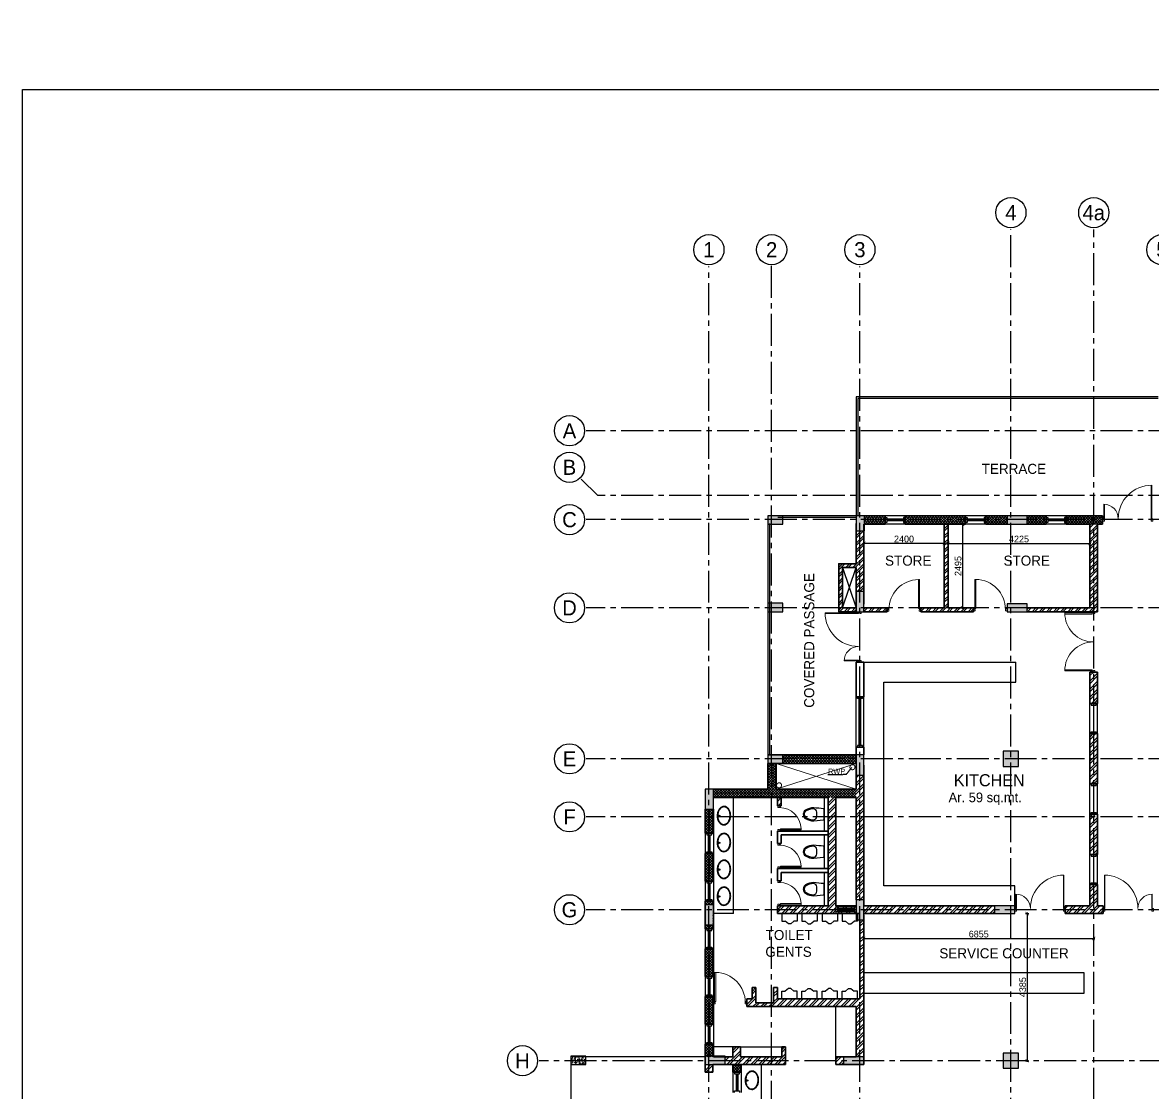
# Model space of a CAD drawing. Header units: millimetres. Extents: x -276609 to 1081398, y -453808 to 472098.
# Drawn here: x 306511 to 340181, y 85408 to 117301 of the extents above; entities that cross this region are included whole.
import ezdxf
from ezdxf.enums import TextEntityAlignment as Align

# ---------------------------------------------------------------- set-up
doc = ezdxf.new("R2010")
doc.units = ezdxf.units.MM
doc.header["$MEASUREMENT"] = 0
for name, pattern in [('ACAD_ISO10W100', [18, 12, -3, 0, -3]), ('CENTER2', [28.575, 19.05, -3.175, 3.175, -3.175]), ('HIDDEN', [0.375, 0.25, -0.125])]:
    doc.linetypes.add(name, pattern=pattern)
for name, color, linetype in [('A-Anno Tags', 6, 'Continuous'), ('A-Elevation', 4, 'Continuous'), ('A-Railing', 4, 'Continuous'), ('A-Sanitory', 181, 'Continuous'), ('A-Wall Patt', 8, 'Continuous'), ('A-Window', 4, 'Continuous'), ('Anno_Frames', 7, 'Continuous'), ('Anno_Labels', 7, 'Continuous'), ('AREA', 7, 'Continuous'), ('Dimension', 7, 'Continuous'), ('S-Conc Patt', 9, 'Continuous'), ('text', 252, 'Continuous')]:
    doc.layers.add(name, color=color, linetype=linetype)
doc.layers.add('A-Anno-Grid Lines', color=7, linetype='Continuous', true_color=0xbbc3bd)
for name, color, linetype, lineweight in [('A-BEAM-1-8', 8, 'HIDDEN', 9), ('A-Detail Lines', 241, 'Continuous', 25), ('A-Door', 4, 'Continuous', 9), ('A-Wall Sec', 1, 'Continuous', 20), ('PLUMBING', 3, 'ACAD_ISO10W100', 18), ('S-Concrete', 40, 'Continuous', 25)]:
    doc.layers.add(name, color=color, linetype=linetype, lineweight=lineweight)
doc.styles.get("Standard").update_dxf_attribs({"font": ''})
doc.styles.get('Standard').set_extended_font_data('Gill Sans MT')
doc.dimstyles.new('IIITD_WD_M @ 100', dxfattribs={"dimscale": 100, "dimtxt": 1, "dimasz": 1, "dimexe": 0.5, "dimexo": 0.25, "dimgap": 0.3, "dimtad": 1, "dimdec": 0, "dimrnd": 1, "dimzin": 0, "dimdsep": 46, "dimtxsty": 'Standard', "dimblk": 'ARCHTICK', "dimcen": 0.2, "dimdle": 0.3, "dimclrd": 256, "dimclre": 256, "dimclrt": 256, "dimadec": 0, "dimazin": 0, "dimtfac": 1, "dimtdec": 0, "dimtofl": 0, "dimtmove": 0, "dimatfit": 0, "dimfxl": 0.5, "dimfxlon": 1, "dimtolj": 1, "dimtzin": 0, "dimlwd": -1, "dimlwe": -1, "dimarcsym": 0})
doc.dimstyles.new('ISO-25', dxfattribs={"dimtxt": 2.5, "dimasz": 200, "dimexe": 1.25, "dimexo": 0.625, "dimtad": 1, "dimdec": 0, "dimtxsty": 'Standard', "dimcen": 2.5, "dimadec": 0, "dimazin": 0, "dimtfac": 1, "dimtdec": 0, "dimtmove": 0, "dimatfit": 3, "dimfxl": 1, "dimarcsym": 0})
pattern_1 = [(45, (-144842.34, 985.06), (-119.32427, 119.32427), []), (45, (-144762.8, 985.06), (-119.32427, 119.32427), [])]
pattern_2 = [(45, (-144842.34, 985.06), (-106.066017, 106.066017), []), (45, (-144771.63, 985.06), (-106.066017, 106.066017), [])]
pattern_3 = [(45, (-144842.344, 985.06), (-39.7747564, 39.7747564), []), (135, (-144842.344, 985.06), (-39.7747564, -39.7747564), [])]

# ---------------------------------------------------------------- blocks, each defined once
blk = doc.blocks.new('basin2')
for points in [[(278, -206, 0.12976), (261, -133, 0.106426), (201, -63, 0.084431), (116, -18, 0.073534), (7, 0, 0.073534), (-102, -14, 0.084431), (-188, -55, 0.106426), (-251, -122, 0.12976), (-272, -195, 0.12976), (-254, -269, 0.106426), (-194, -339, 0.084431), (-109, -383, 0.073534), (-1, -402, 0.073534), (108, -388, 0.084431), (195, -347, 0.106426), (258, -279, 0.12976)], [(263, -201, 0.119977), (247, -140, 0.106426), (192, -75, 0.084431), (111, -33, 0.073534), (7, -15, 0.073534), (-97, -28, 0.084431), (-180, -67, 0.106426), (-238, -130, 0.12976), (-257, -196, 0.009633), (-257, -201, 0.119977), (-240, -262, 0.106426), (-185, -327, 0.084431), (-104, -369, 0.073534), (0, -387, 0.073534), (104, -373, 0.084431), (187, -334, 0.106426), (245, -272, 0.12976), (263, -206, 0.009633)]]:
    blk.add_lwpolyline(points, format="xyb", close=True)
for radius in [17.8, 12.2]:
    blk.add_circle((-4, -64), radius)
blk = doc.blocks.new('wc-wh')
at = {"color": 0, "linetype": 'ByBlock'}
for points in [[(315, 195), (22, 165, 0.384412), (0, 140), (0, -140, 0.383904), (22, -165, 0.001434), (314, -195, 0.140641), (560, -125, 0.259738), (630, 0, 0.259738), (560, 125, 0.139471)], [(225, 65), (225, -65, 0.422961), (328, -165, 0.13189), (544, -100, 0.259738), (600, 0, 0.259738), (544, 100, 0.13189), (328, 165, 0.422961)]]:
    blk.add_lwpolyline(points, format="xyb", close=True, dxfattribs=at)
blk.add_arc((316, -170), 25, 264.2811, 270.16, dxfattribs=at)
blk = doc.blocks.new('urinal1')
for p, q in [((0, 228.6), (228.6, 228.6)), ((0, 228.6), (0, -228.6)), ((228.6, 228.6), (228.6, 127)), ((304.8, 25.4), (228.6, 127)), ((304.8, -38.1), (304.8, 25.4)), ((0, -228.6), (228.6, -228.6)), ((228.6, -127), (304.8, -38.1)), ((228.6, -228.6), (228.6, -127))]:
    blk.add_line(p, q)
blk = doc.blocks.new('Grid Head')
blk.add_circle((0, 0), 3)
at = {"layer": 'Anno_Labels'}
blk.add_attdef('GRID_NAME', text='', height=3, dxfattribs=at).set_placement((0, 0), align=Align.MIDDLE_CENTER)
blk = doc.blocks.new('grd din')
at = {"layer": 'A-Anno-Grid Lines', "linetype": 'CENTER2', "ltscale": 50}
for p, q in [((484314, 133526), (484314, 180371)), ((486784, 152996), (486784, 180371)), ((475314, 133526), (475314, 179267)), ((477184, 132609), (477184, 179317)), ((479814, 133526), (479814, 179267)), ((516514, 174369), (471659, 174369)), ((471512, 172927), (472000, 172439)), ((516514, 172439), (472000, 172439)), ((516514, 171719), (471659, 171719)), ((516514, 169089), (471659, 169089)), ((516514, 164589), (471659, 164589)), ((516514, 162859), (471659, 162859)), ((516514, 160089), (471659, 160089)), ((520545, 155589), (470258, 155589))]:
    blk.add_line(p, q, dxfattribs=at)
at = {"layer": 'Anno_Frames'}
ref = blk.add_blockref('Grid Head', (484314, 180871), dxfattribs=dict(at, xscale=150, yscale=150, zscale=150))
ref.add_attrib('GRID_NAME', '4', dxfattribs={"layer": '0', "height": 450}).set_placement((484314, 180871), align=Align.MIDDLE_CENTER)
ref = blk.add_blockref('Grid Head', (486784, 180871), dxfattribs=dict(at, xscale=150, yscale=150, zscale=150))
ref.add_attrib('GRID_NAME', '4a', dxfattribs={"layer": '0', "height": 450}).set_placement((486784, 180871), align=Align.MIDDLE_CENTER)
ref = blk.add_blockref('Grid Head', (475314, 179767), dxfattribs=dict(at, xscale=150, yscale=150, zscale=150))
ref.add_attrib('GRID_NAME', '1', dxfattribs={"layer": '0', "height": 450}).set_placement((475314, 179767), align=Align.MIDDLE_CENTER)
ref = blk.add_blockref('Grid Head', (477184, 179767), dxfattribs=dict(at, xscale=150, yscale=150, zscale=150))
ref.add_attrib('GRID_NAME', '2', dxfattribs={"layer": '0', "height": 450}).set_placement((477184, 179767), align=Align.MIDDLE_CENTER)
ref = blk.add_blockref('Grid Head', (479814, 179767), dxfattribs=dict(at, xscale=150, yscale=150, zscale=150))
ref.add_attrib('GRID_NAME', '3', dxfattribs={"layer": '0', "height": 450}).set_placement((479814, 179767), align=Align.MIDDLE_CENTER)
ref = blk.add_blockref('Grid Head', (488814, 179767), dxfattribs=dict(at, xscale=150, yscale=150, zscale=150))
ref.add_attrib('GRID_NAME', '5', dxfattribs={"layer": '0', "height": 450}).set_placement((488814, 179767), align=Align.MIDDLE_CENTER)
ref = blk.add_blockref('Grid Head', (471159, 174369), dxfattribs=dict(at, xscale=150, yscale=150, zscale=150))
ref.add_attrib('GRID_NAME', 'A', dxfattribs={"layer": '0', "height": 450}).set_placement((471159, 174369), align=Align.MIDDLE_CENTER)
ref = blk.add_blockref('Grid Head', (471159, 173280), dxfattribs=dict(at, xscale=150, yscale=150, zscale=150))
ref.add_attrib('GRID_NAME', 'B', dxfattribs={"layer": '0', "height": 450}).set_placement((471159, 173280), align=Align.MIDDLE_CENTER)
ref = blk.add_blockref('Grid Head', (471159, 171719), dxfattribs=dict(at, xscale=150, yscale=150, zscale=150))
ref.add_attrib('GRID_NAME', 'C', dxfattribs={"layer": '0', "height": 450}).set_placement((471159, 171719), align=Align.MIDDLE_CENTER)
ref = blk.add_blockref('Grid Head', (471159, 169089), dxfattribs=dict(at, xscale=150, yscale=150, zscale=150))
ref.add_attrib('GRID_NAME', 'D', dxfattribs={"layer": '0', "height": 450}).set_placement((471159, 169089), align=Align.MIDDLE_CENTER)
ref = blk.add_blockref('Grid Head', (471159, 164589), dxfattribs=dict(at, xscale=150, yscale=150, zscale=150))
ref.add_attrib('GRID_NAME', 'E', dxfattribs={"layer": '0', "height": 450}).set_placement((471159, 164589), align=Align.MIDDLE_CENTER)
ref = blk.add_blockref('Grid Head', (471159, 162859), dxfattribs=dict(at, xscale=150, yscale=150, zscale=150))
ref.add_attrib('GRID_NAME', 'F', dxfattribs={"layer": '0', "height": 450}).set_placement((471159, 162859), align=Align.MIDDLE_CENTER)
ref = blk.add_blockref('Grid Head', (471159, 160089), dxfattribs=dict(at, xscale=150, yscale=150, zscale=150))
ref.add_attrib('GRID_NAME', 'G', dxfattribs={"layer": '0', "height": 450}).set_placement((471159, 160089), align=Align.MIDDLE_CENTER)
ref = blk.add_blockref('Grid Head', (469758, 155589), dxfattribs=dict(at, xscale=150, yscale=150, zscale=150))
ref.add_attrib('GRID_NAME', 'H', dxfattribs={"layer": '0', "height": 450}).set_placement((469758, 155589), align=Align.MIDDLE_CENTER)
blk = doc.blocks.new('din w1')
at = {"layer": 'A-Window', "color": 2, "lineweight": 60}
blk.add_line((476279, 163779), (476779, 163779), dxfattribs=at)
at = {"layer": 'A-Window'}
for points in [[(476229, 163904), (476829, 163904)], [(476229, 163704), (476279, 163704), (476279, 163854), (476229, 163854)], [(476229, 163654), (476829, 163654)], [(476829, 163704), (476779, 163704), (476779, 163854), (476829, 163854)]]:
    blk.add_lwpolyline(points, dxfattribs=at)
blk = doc.blocks.new('din v1')
at = {"layer": 'A-Window', "color": 2, "lineweight": 60}
blk.add_line((474051, 158052), (474051, 157552), dxfattribs=at)
at = {"layer": 'A-Window'}
for points in [[(473926, 158102), (473926, 157502)], [(473976, 158102), (473976, 158052), (474126, 158052), (474126, 158102)], [(474176, 158102), (474176, 157502)], [(473976, 157502), (473976, 157552), (474126, 157552), (474126, 157502)]]:
    blk.add_lwpolyline(points, dxfattribs=at)
blk = doc.blocks.new('Big Door Garbage')
at = {"layer": 'A-Door', "color": 5, "lineweight": 18}
for p, q in [((-12550, 128778), (-12500, 128778)), ((-12550, 128703), (-12550, 128778)), ((-12550, 128703), (-12515, 128703)), ((-12515, 128738), (-12500, 128738)), ((-12515, 128703), (-12515, 128738)), ((-12515, 128703), (-12515, 128273)), ((-12499, 128703), (-12515, 128703)), ((-12500, 128778), (-12500, 128738)), ((-12499, 128703), (-12499, 128273)), ((-11101, 128703), (-11101, 127703)), ((-11101, 128703), (-11085, 128703)), ((-11100, 128778), (-11100, 128738)), ((-11050, 128778), (-11100, 128778)), ((-11085, 128738), (-11100, 128738)), ((-11085, 128703), (-11085, 128738)), ((-11050, 128703), (-11085, 128703)), ((-11085, 128703), (-11085, 127703)), ((-11050, 128703), (-11050, 128778))]:
    blk.add_line(p, q, dxfattribs=at)
at = {"layer": 'A-Door', "lineweight": 18}
for centre, radius, start, end in [((-12515, 128703), 430, 270, 0), ((-11085, 128703), 1000, 180, 270)]:
    blk.add_arc(centre, radius, start, end, dxfattribs=at)
blk = doc.blocks.new('ABL_Door_S - 1000 x 2100-11-3 Second Floor Lvl')
at = {"layer": 'A-Door', "color": 5}
for p, q in [((-500, 38), (-450, 38)), ((-500, -38), (-500, 38)), ((-450, 38), (-450, -3)), ((450, 38), (450, -3)), ((500, 38), (450, 38)), ((500, -38), (500, 38)), ((-500, -38), (-465, -38)), ((-465, -3), (-450, -3)), ((-465, -38), (-465, -3)), ((-430, -38), (-465, -38)), ((465, -3), (450, -3)), ((465, -38), (465, -3)), ((500, -38), (465, -38))]:
    blk.add_line(p, q, dxfattribs=at)
at = {"layer": 'A-Door', "color": 5, "lineweight": 18}
for p, q in [((-465, -38), (-465, -902)), ((-430, -38), (-430, -902)), ((-430, -902), (-465, -902))]:
    blk.add_line(p, q, dxfattribs=at)
at = {"layer": 'A-Door'}
blk.add_arc((-450, -3), 900, 271.2733, 0, dxfattribs=at)
blk = doc.blocks.new('ABL_Door_S - 750 x 2100-5-3 Second Floor Lvl')
at = {"layer": 'A-Door', "color": 5, "lineweight": 18}
for p, q in [((-375, 38), (-325, 38)), ((-375, -38), (-375, 38)), ((-325, 38), (-325, -3)), ((325, 38), (325, -3)), ((375, 38), (325, 38)), ((375, -38), (375, 38)), ((-375, -38), (-340, -38)), ((-340, -3), (-325, -3)), ((-340, -38), (-340, -3)), ((-340, -38), (-340, -652)), ((-305, -38), (-340, -38)), ((-305, -38), (-305, -652)), ((340, -3), (325, -3)), ((340, -38), (340, -3)), ((375, -38), (340, -38))]:
    blk.add_line(p, q, dxfattribs=at)
blk.add_lwpolyline([(-340, -652), (-305, -652)], dxfattribs=at)
at = {"layer": 'A-Door', "lineweight": 18}
blk.add_arc((-325, -3), 650, 271.7632, 0, dxfattribs=at)
blk = doc.blocks.new('din d7')
at = {"layer": 'A-Door', "color": 5, "lineweight": 18}
for p, q in [((486934, 174520), (486934, 175332)), ((486969, 174518), (486969, 175332)), ((488629, 174518), (488629, 175332)), ((488664, 174518), (488664, 175332)), ((486899, 174518), (486934, 174518)), ((486899, 174518), (486899, 174443)), ((486899, 174443), (486949, 174443)), ((486934, 174518), (486934, 174483)), ((486969, 174518), (486934, 174518)), ((486934, 174483), (486949, 174483)), ((486949, 174443), (486949, 174483)), ((488629, 174518), (488664, 174518)), ((488664, 174483), (488649, 174483)), ((488649, 174443), (488649, 174483)), ((488699, 174443), (488649, 174443)), ((488664, 174518), (488664, 174483)), ((488699, 174518), (488664, 174518)), ((488699, 174518), (488699, 174443))]:
    blk.add_line(p, q, dxfattribs=at)
at = {"layer": 'A-Door', "lineweight": 18}
for centre, start, end in [((486950, 174483), 359.9841, 91.0727), ((488648, 174483), 88.9273, 180.0159)]:
    blk.add_arc(centre, 849, start, end, dxfattribs=at)
blk = doc.blocks.new('din w6')
at = {"layer": 'A-Window', "color": 2, "lineweight": 30}
blk.add_line((50, 125), (850, 125), dxfattribs=at)
at = {"layer": 'A-Window'}
for points in [[(0, 240), (900, 240)], [(0, 200), (50, 200), (50, 50), (0, 50)], [(0, 10), (900, 10)], [(900, 200), (850, 200), (850, 50), (900, 50)]]:
    blk.add_lwpolyline(points, dxfattribs=at)
blk = doc.blocks.new('ergrthyjty')
at = {"layer": 'S-Conc Patt'}
for points in [[(473561, 101613), (473561, 101363), (474011, 101363), (474011, 101613)], [(476441, 101613), (476191, 101613), (476191, 101163), (476441, 101163)], [(480691, 101613), (480691, 101363), (481291, 101363), (481291, 101613)], [(476421, 99353), (476191, 99353), (476191, 98753), (476421, 98753)], [(473561, 99003), (473561, 98753), (474011, 98753), (474011, 99003)], [(480691, 98983), (480691, 98753), (481291, 98753), (481291, 98983)], [(474011, 94233), (474011, 94483), (473561, 94483), (473561, 94233)], [(476421, 94483), (476191, 94483), (476191, 93883), (476421, 93883)], [(480581, 94593), (480581, 94143), (481031, 94143), (481031, 94593)], [(471941, 93463), (471691, 93463), (471691, 92863), (471941, 92863)], [(471941, 90018), (471691, 90018), (471691, 89418), (471941, 89418)], [(476421, 90168), (476191, 90168), (476191, 89568), (476421, 89568)], [(480321, 89983), (480321, 89753), (480921, 89753), (480921, 89983)], [(480581, 85593), (480581, 85143), (481031, 85143), (481031, 85593)], [(471691, 85503), (471691, 85253), (472291, 85253), (472291, 85503)], [(475821, 85483), (475821, 85253), (476421, 85253), (476421, 85483)]]:
    blk.add_hatch(color=8, dxfattribs=at).paths.add_polyline_path(points)
h = blk.add_hatch(dxfattribs=at)
h.set_pattern_fill('AR-CONC', color=8, scale=20, style=0)
h.set_pattern_definition([(50, (-806698.31, 1146868.39), (143.4520365, -12.550427), [15, -165]), (355, (-806698.31, 1146868.39), (-27.750267, 150.438427), [12, -132]), (100.4514, (-806686.35, 1146867.34), (115.701876, 137.887908), [12.748038, -140.228422]), (46.1842, (-806698.3, 1146908.39), (213.44821, -33.103803), [22.5, -247.5]), (96.6356, (-806680.52, 1146905.63), (186.93254, 194.823574), [19.122058, -210.3426]), (351.1842, (-806698.3, 1146908.4), (186.93239, 194.82372), [18, -198]), (21, (-806678.31, 1146898.39), (119.3814104, -80.523778), [15, -165]), (326, (-806678.31, 1146898.39), (48.663066, 145.030009), [12, -132]), (71.4514, (-806668.36, 1146891.68), (168.044526, 64.506099), [12.748038, -140.228422]), (37.5, (-806698.31, 1146868.39), (2.431971, 66.5787708), [0, -130.4, 0, -134, 0, -132.5]), (7.5, (-806698.31, 1146868.39), (52.6139075, 78.8823424), [0, -76.4, 0, -127.4, 0, -50.5]), (327.5, (-806742.91, 1146868.39), (106.7644872, -4.5109743), [0, -50, 0, -156, 0, -207]), (317.5, (-806762.91, 1146868.39), (116.637234, 20.0209965), [0, -65, 0, -103.6, 0, -147])])
h.paths.add_polyline_path([(467691, 85503), (467691, 85253), (468141, 85253), (468141, 85503)])
at = {"layer": 'S-Concrete'}
for points in [[(473561, 101613), (473561, 101363), (474011, 101363), (474011, 101613)], [(476441, 101613), (476191, 101613), (476191, 101163), (476441, 101163)], [(480691, 101613), (480691, 101363), (481291, 101363), (481291, 101613)], [(476421, 99353), (476191, 99353), (476191, 98753), (476421, 98753)], [(473561, 99003), (473561, 98753), (474011, 98753), (474011, 99003)], [(480691, 98983), (480691, 98753), (481291, 98753), (481291, 98983)], [(474011, 94233), (474011, 94483), (473561, 94483), (473561, 94233)], [(476421, 94483), (476191, 94483), (476191, 93883), (476421, 93883)], [(480581, 94593), (480581, 94143), (481031, 94143), (481031, 94593)], [(471941, 93463), (471691, 93463), (471691, 92863), (471941, 92863)], [(471941, 90018), (471691, 90018), (471691, 89418), (471941, 89418)], [(476421, 90168), (476191, 90168), (476191, 89568), (476421, 89568)], [(480321, 89983), (480321, 89753), (480921, 89753), (480921, 89983)], [(480581, 85593), (480581, 85143), (481031, 85143), (481031, 85593)], [(467691, 85503), (467691, 85253), (468141, 85253), (468141, 85503)], [(471691, 85503), (471691, 85253), (472291, 85253), (472291, 85503)], [(475821, 85483), (475821, 85253), (476421, 85253), (476421, 85483)]]:
    blk.add_lwpolyline(points, close=True, dxfattribs=at)
blk = doc.blocks.new('_ArchTick')
at = {"color": 0, "linetype": 'ByBlock', "const_width": 0.15}
blk.add_lwpolyline([(-0.5, -0.5), (0.5, 0.5)], dxfattribs=at)
blk = doc.blocks.new('*D563')
at = {"layer": 'A-Detail Lines', "transparency": 16777216}
for p, q in [((331549, 89996), (338464, 89996)), ((331579, 90046), (331579, 89946)), ((338434, 90046), (338434, 89946))]:
    blk.add_line(p, q, dxfattribs=at)
at = {"layer": 'A-Detail Lines', "transparency": 16777216, "xscale": 100, "yscale": 100, "zscale": 100, "rotation": 180}
blk.add_blockref('_ArchTick', (331579, 89996), dxfattribs=at)
at = {"layer": 'A-Detail Lines', "transparency": 16777216, "xscale": 100, "yscale": 100, "zscale": 100}
blk.add_blockref('_ArchTick', (338434, 89996), dxfattribs=at)
at = {"layer": 'A-Detail Lines', "transparency": 16777216, "insert": (335006, 90126), "char_height": 200, "attachment_point": 5}
blk.add_mtext('\\A1;6855', dxfattribs=at)
blk = doc.blocks.new('*D564')
at = {"layer": 'A-Detail Lines', "transparency": 16777216}
for p, q in [((336396, 90738), (336496, 90738)), ((336446, 90768), (336446, 86323)), ((336396, 86353), (336496, 86353))]:
    blk.add_line(p, q, dxfattribs=at)
at = {"layer": 'A-Detail Lines', "transparency": 16777216, "xscale": 100, "yscale": 100, "zscale": 100}
for p, rotation in [((336446, 90738), 90), ((336446, 86353), 270)]:
    blk.add_blockref('_ArchTick', p, dxfattribs=dict(at, rotation=rotation))
at = {"layer": 'A-Detail Lines', "transparency": 16777216, "insert": (336316, 88545), "char_height": 200, "attachment_point": 5, "rotation": 90}
blk.add_mtext('\\A1;4385', dxfattribs=at)
blk = doc.blocks.new('*D567')
at = {"layer": 'A-Detail Lines', "transparency": 16777216}
for p, q in [((334064, 101773), (338349, 101773)), ((334094, 101823), (334094, 101723)), ((338319, 101823), (338319, 101723))]:
    blk.add_line(p, q, dxfattribs=at)
at = {"layer": 'A-Detail Lines', "transparency": 16777216, "xscale": 100, "yscale": 100, "zscale": 100, "rotation": 180}
blk.add_blockref('_ArchTick', (334094, 101773), dxfattribs=at)
at = {"layer": 'A-Detail Lines', "transparency": 16777216, "xscale": 100, "yscale": 100, "zscale": 100}
blk.add_blockref('_ArchTick', (338319, 101773), dxfattribs=at)
at = {"layer": 'A-Detail Lines', "transparency": 16777216, "insert": (336206, 101903), "char_height": 200, "attachment_point": 5}
blk.add_mtext('\\A1;4225', dxfattribs=at)
blk = doc.blocks.new('*D568')
at = {"layer": 'A-Detail Lines', "transparency": 16777216}
for p, q in [((334522, 102378), (334522, 99823)), ((334472, 102348), (334572, 102348)), ((334472, 99853), (334572, 99853))]:
    blk.add_line(p, q, dxfattribs=at)
at = {"layer": 'A-Detail Lines', "transparency": 16777216, "xscale": 100, "yscale": 100, "zscale": 100}
for p, rotation in [((334522, 102348), 90), ((334522, 99853), 270)]:
    blk.add_blockref('_ArchTick', p, dxfattribs=dict(at, rotation=rotation))
at = {"layer": 'A-Detail Lines', "transparency": 16777216, "insert": (334392, 101100), "char_height": 200, "attachment_point": 5, "rotation": 90}
blk.add_mtext('\\A1;2495', dxfattribs=at)
blk = doc.blocks.new('*D575')
at = {"layer": 'A-Detail Lines', "transparency": 16777216}
for p, q in [((334009, 101774), (331549, 101774)), ((331579, 101824), (331579, 101724)), ((333979, 101824), (333979, 101724))]:
    blk.add_line(p, q, dxfattribs=at)
at = {"layer": 'A-Detail Lines', "transparency": 16777216, "xscale": 100, "yscale": 100, "zscale": 100, "rotation": 180}
blk.add_blockref('_ArchTick', (331579, 101774), dxfattribs=at)
at = {"layer": 'A-Detail Lines', "transparency": 16777216, "xscale": 100, "yscale": 100, "zscale": 100}
blk.add_blockref('_ArchTick', (333979, 101774), dxfattribs=at)
at = {"layer": 'A-Detail Lines', "transparency": 16777216, "insert": (332779, 101904), "char_height": 200, "attachment_point": 5}
blk.add_mtext('\\A1;2400', dxfattribs=at)
blk = doc.blocks.new('*D675')
at = {"layer": 'A-Detail Lines'}
for p, q in [((337954, 412813), (337954, 411253)), ((338004, 412783), (337904, 412783)), ((338004, 411283), (337904, 411283)), ((490332, 36500), (499162, 36500)), ((490362, 36550), (490362, 36450)), ((499132, 36550), (499132, 36450))]:
    blk.add_line(p, q, dxfattribs=at)
at = {"layer": 'A-Detail Lines', "xscale": 100, "yscale": 100, "zscale": 100}
for p, rotation in [((337954, 412783), 90), ((337954, 411283), 270), ((490362, 36500), 180)]:
    blk.add_blockref('_ArchTick', p, dxfattribs=dict(at, rotation=rotation))
blk.add_blockref('_ArchTick', (499132, 36500), dxfattribs=at)
at = {"layer": 'A-Detail Lines', "insert": (337873, 412033), "char_height": 100, "attachment_point": 5, "rotation": 90}
blk.add_mtext('\\A1;1500', dxfattribs=at)
at = {"layer": 'A-Detail Lines', "insert": (494747, 36632), "char_height": 200, "attachment_point": 5}
blk.add_mtext('\\A1;8770', dxfattribs=at)

msp = doc.modelspace()

# ---------------------------------------------------------------- hatches: boundary and pattern name
at = {"layer": 'A-Wall Patt'}
h = msp.add_hatch(dxfattribs=at)
h.set_pattern_fill('ANSI37', color=256, scale=450, style=0)
h.set_pattern_definition(pattern_3)
h.paths.add_polyline_path([(335213.9, 102347.7), (335848.9, 102347.7), (335848.9, 102597.7), (335213.9, 102597.7)])
h.paths.add_polyline_path([(332814, 102347.7), (334613.9, 102347.7), (334613.9, 102597.7), (332814, 102597.7)])
h.paths.add_polyline_path([(331598.9, 102347.7), (332214, 102347.7), (332214, 102597.7), (331598.9, 102597.7)])
h.paths.add_polyline_path([(336448.9, 102597.7), (336448.9, 102347.7), (337013.7, 102347.7), (337013.7, 102597.7)])
h.paths.add_polyline_path([(338698.9, 102347.7), (338698.9, 102597.7), (337613.7, 102597.7), (337613.7, 102347.7)])
h = msp.add_hatch(dxfattribs=at)
h.set_pattern_fill('ANSI32', color=256, scale=400, style=0)
h.set_pattern_definition([(45, (331477.21, 101276.25), (-106.066, 106.066), []), (45, (331547.92, 101276.25), (-106.066, 106.066), [])])
h.paths.add_polyline_path([(331578.9, 102147.7), (331348.9, 102147.7), (331348.9, 100337.7), (331578.9, 100337.7)])
h.paths.add_polyline_path([(331348.9, 101167.7), (330833.9, 101167.7), (330833.9, 99852.7), (330948.9, 99852.7), (330948.9, 101052.7), (331348.9, 101052.7)])
h.paths.add_polyline_path([(331348.9, 99852.7), (330948.9, 99852.7), (330833.9, 99852.7), (330833.9, 99737.7), (331348.9, 99737.7)])
h = msp.add_hatch(dxfattribs=at)
h.set_pattern_fill('ANSI32', color=256, scale=400, style=0)
h.set_pattern_definition(pattern_2)
h.paths.add_polyline_path([(334093.9, 102347.7), (333978.9, 102347.7), (333978.9, 99852.7), (333278.9, 99852.7), (333278.9, 99737.7), (334848.9, 99737.7), (334848.9, 99852.7), (334093.9, 99852.7)])
h = msp.add_hatch(dxfattribs=at)
h.set_pattern_fill('ANSI32', color=256, scale=400, style=0)
h.set_pattern_definition(pattern_2)
h.paths.add_polyline_path([(338548.9, 102347.7), (338318.9, 102347.7), (338318.9, 99852.7), (336448.9, 99852.7), (336448.9, 99737.7), (338548.9, 99737.7)])
h = msp.add_hatch(dxfattribs=at)
h.set_pattern_fill('ANSI32', color=256, scale=400, style=0)
h.set_pattern_definition(pattern_2)
h.paths.add_polyline_path([(332278.9, 99852.7), (331578.9, 99852.7), (331578.9, 99737.7), (332278.9, 99737.7)])
h = msp.add_hatch(dxfattribs=at)
h.set_pattern_fill('ANSI32', color=256, scale=450, style=0)
h.set_pattern_definition([(45, (338646.51, 90840.64), (-119.3243, 119.3243), []), (45, (338726.06, 90840.64), (-119.3243, 119.3243), [])])
h.paths.add_polyline_path([(338713.9, 90967.7), (338548.9, 90967.7), (338548.9, 90737.7), (338713.9, 90737.7)])
h.paths.add_polyline_path([(338548.9, 91602.7), (338318.9, 91602.7), (338318.9, 90967.7), (337578.9, 90967.7), (337578.9, 90737.7), (338548.9, 90737.7)])
h.paths.add_polyline_path([(338548.9, 97937.7), (338318.9, 97937.7), (338318.9, 97002.7), (338548.9, 97002.7)])
h.paths.add_polyline_path([(338548.9, 93702.7), (338318.9, 93702.7), (338318.9, 92502.7), (338548.9, 92502.7)])
h.paths.add_polyline_path([(338548.9, 95237.7), (338548.9, 96102.7), (338318.9, 96102.7), (338318.9, 95352.7), (338318.9, 94602.7), (338548.9, 94602.7)])
h = msp.add_hatch(dxfattribs=at)
h.set_pattern_fill('ANSI37', color=256, scale=450, style=0)
h.set_pattern_definition(pattern_3)
h.paths.add_polyline_path([(331348.9, 95467.7), (329168.9, 95467.7), (329168.9, 95217.7), (331348.9, 95217.7)])
h = msp.add_hatch(dxfattribs=at)
h.set_pattern_fill('ANSI37', color=256, scale=450, style=0)
h.set_pattern_definition(pattern_3)
h.paths.add_polyline_path([(331348.9, 94447.7), (328968.9, 94447.7), (328968.9, 95217.7), (328718.9, 95217.7), (328718.9, 94447.7), (327098.9, 94447.7), (327098.9, 94343.3), (327098.9, 94266.5), (327098.9, 94197.7), (330518.9, 94197.7), (330748.9, 94197.7), (331348.9, 94197.7)])
h = msp.add_hatch(dxfattribs=at)
h.set_pattern_fill('ANSI32', color=256, scale=450, angle=360, style=0)
h.set_pattern_definition(pattern_1)
h.paths.add_polyline_path([(330748.9, 94197.7), (330518.9, 94197.7), (330518.9, 93082.7), (330518.9, 91967.7), (330518.9, 91502), (330748.9, 91502)])
h.paths.add_polyline_path([(330748.9, 91502), (330518.9, 91502), (330518.9, 90967.7), (329003.9, 90967.7), (329003.9, 90737.7), (331348.9, 90737.7), (331348.9, 90967.7), (330748.9, 90967.7)])
h.paths.add_polyline_path([(331578.9, 94867.7), (331348.9, 94867.7), (331348.9, 94447.7), (331348.9, 94197.7), (331348.9, 91502), (331578.9, 91502)])
h.paths.add_polyline_path([(331578.9, 91502), (331348.9, 91502), (331348.9, 91152.7), (331578.9, 91152.7)])
h = msp.add_hatch(dxfattribs=at)
h.set_pattern_fill('ANSI32', color=256, scale=450, angle=360, style=0)
h.set_pattern_definition([(45, (-144842.34, 1675.06), (-119.32427, 119.32427), []), (45, (-144762.8, 1675.06), (-119.32427, 119.32427), [])])
h.paths.add_polyline_path([(329118.9, 94197.7), (329003.9, 94197.7), (329003.9, 93947.7), (329118.9, 93947.7)])
h = msp.add_hatch(dxfattribs=at)
h.set_pattern_fill('ANSI37', color=256, scale=450, style=0)
h.set_pattern_definition(pattern_3)
h.paths.add_polyline_path([(327098.9, 93847.7), (326848.9, 93847.7), (326848.9, 93137.7), (326848.9, 93132.7), (327098.9, 93132.7), (327098.9, 93437.7)])
h = msp.add_hatch(dxfattribs=at)
h.set_pattern_fill('ANSI37', color=256, scale=450, style=0)
h.set_pattern_definition(pattern_3)
h.paths.add_polyline_path([(327098.9, 92532.7), (326848.9, 92532.7), (326848.9, 91710.2), (327098.9, 91710.2)])
h = msp.add_hatch(dxfattribs=at)
h.set_pattern_fill('ANSI37', color=256, scale=450, style=0)
h.set_pattern_definition(pattern_3)
h.paths.add_polyline_path([(327098.9, 91110.2), (326848.9, 91110.2), (326848.9, 91002.7), (327098.9, 91002.7)])
h = msp.add_hatch(dxfattribs=at)
h.set_pattern_fill('ANSI32', color=256, scale=450, angle=360, style=0)
h.set_pattern_definition(pattern_1)
h.paths.add_polyline_path([(335478.9, 90737.7), (335478.9, 90967.7), (331578.9, 90967.7), (331578.9, 90737.7)])
h = msp.add_hatch(dxfattribs=at)
h.set_pattern_fill('ANSI37', color=256, scale=450, style=0)
h.set_pattern_definition(pattern_3)
h.paths.add_polyline_path([(327078.9, 90702.7), (327078.9, 90402.7), (326848.9, 90402.7), (326848.9, 90287.7), (327098.9, 90287.7), (327098.9, 90702.7)])
h = msp.add_hatch(dxfattribs=at)
h.set_pattern_fill('ANSI32', color=256, scale=450, angle=360, style=0)
h.set_pattern_definition(pattern_1)
h.paths.add_polyline_path([(331578.9, 90552.7), (331463.9, 90552.7), (331463.9, 88197.7), (329003.9, 88197.7), (329003.9, 88532.7), (328888.9, 88532.7), (328888.9, 88082.7), (328363.9, 88082.7), (328363.9, 88532.7), (328248.9, 88532.7), (328248.9, 88197.7), (328098.9, 88197.7), (328098.9, 87967.7), (331348.9, 87967.7), (331348.9, 87527.1), (331578.9, 87494.7)])
h.paths.add_polyline_path([(331578.9, 87494.7), (331348.9, 87527.1), (331348.9, 87276.8), (331578.9, 87183)])
h.paths.add_polyline_path([(331578.9, 87183), (331348.9, 87276.8), (331348.9, 86467.7), (331578.9, 86467.7)])
h = msp.add_hatch(dxfattribs=at)
h.set_pattern_fill('ANSI37', color=256, scale=450, style=0)
h.set_pattern_definition(pattern_3)
h.paths.add_polyline_path([(327098.9, 89687.7), (326848.9, 89687.7), (326848.9, 88865.2), (327098.9, 88865.2)])
h = msp.add_hatch(dxfattribs=at)
h.set_pattern_fill('ANSI37', color=256, scale=450, style=0)
h.set_pattern_definition(pattern_3)
h.paths.add_polyline_path([(327098.9, 88265.2), (326848.9, 88265.2), (326848.9, 87442.7), (327098.9, 87442.7)])
h = msp.add_hatch(dxfattribs=at)
h.set_pattern_fill('ANSI37', color=256, scale=450, style=0)
h.set_pattern_definition(pattern_3)
h.paths.add_polyline_path([(327098.9, 86842.5), (326848.9, 86842.5), (326848.9, 86467.7), (327098.9, 86467.7)])
h = msp.add_hatch(dxfattribs=at)
h.set_pattern_fill('ANSI32', color=256, scale=450, angle=360, style=0)
h.set_pattern_definition(pattern_1)
h.paths.add_polyline_path([(327448.9, 86467.7), (327448.9, 86237.7), (329248.9, 86237.7), (329248.9, 86767.7), (329133.9, 86767.7), (329133.9, 86467.7), (327908.9, 86467.7), (327908.9, 86767.7), (327678.9, 86767.7), (327678.9, 86467.7)])
h = msp.add_hatch(dxfattribs=at)
h.set_pattern_fill('ANSI32', color=256, scale=450, style=0)
h.set_pattern_definition([(45, (-144842.34, 985.06), (-119.32427, 119.32427), []), (45, (-144762.8, 985.06), (-119.32427, 119.32427), [])])
h.paths.add_polyline_path([(327078.9, 86237.7), (326848.9, 86237.7), (326848.9, 86007.7), (327078.9, 86007.7)])
h = msp.add_hatch(dxfattribs=at)
h.set_pattern_fill('ANSI37', color=256, scale=450, style=0)
h.set_pattern_definition(pattern_3)
h.paths.add_polyline_path([(327928.9, 86237.7), (327678.9, 86237.7), (327678.9, 86007.7), (327928.9, 86007.7)])
h = msp.add_hatch(dxfattribs=at)
h.set_pattern_fill('ANSI32', color=256, scale=450, angle=360, style=0)
h.set_pattern_definition(pattern_1)
h.paths.add_polyline_path([(330978.9, 86467.7), (330748.9, 86467.7), (330748.9, 86237.7), (330978.9, 86237.7)])

# ---------------------------------------------------------------- linework, layer by layer
at = {"layer": 'A-Anno Tags'}
msp.add_line((327908.9, 86767.7), (329003.9, 86767.7), dxfattribs=at)
at = {"layer": 'A-BEAM-1-8', "linetype": 'Continuous', "ltscale": 500}
for p, q in [((331348.9, 95217.7), (328968.9, 94447.7)), ((328968.9, 95217.7), (331348.9, 94447.7))]:
    msp.add_line(p, q, dxfattribs=at)
at = {"layer": 'A-Detail Lines', "linetype": 'Continuous', "ltscale": 500}
for p, q in [((330948.9, 99852.7), (331348.9, 101052.7)), ((330948.9, 101052.7), (331348.9, 99852.7))]:
    msp.add_line(p, q, dxfattribs=at)
at = {"layer": 'A-Detail Lines'}
msp.add_line((327678.9, 86767.7), (327098.9, 86767.7), dxfattribs=at)
msp.add_lwpolyline([(327908.9, 86767.7), (329133.9, 86767.7), (329133.9, 86467.7), (327908.9, 86467.7)], close=True, dxfattribs=at)
at = {"layer": 'A-Elevation'}
for p, q in [((331578.9, 98237.7), (336113.9, 98237.7)), ((336113.9, 97637.7), (336113.9, 98237.7)), ((332178.9, 91567.7), (332178.9, 97637.7)), ((332178.9, 97637.7), (336113.9, 97637.7)), ((327698.9, 90737.7), (327698.9, 94177.7)), ((330403.9, 94197.7), (330403.9, 93197.7)), ((330403.9, 93082.7), (330403.9, 92082.7)), ((330403.9, 91967.7), (330403.9, 90967.7)), ((336078.9, 91567.7), (332178.9, 91567.7)), ((336078.9, 90967.7), (336078.9, 91567.7)), ((327698.9, 90737.7), (327098.9, 90737.7)), ((338148.9, 88967.7), (331578.9, 88967.7)), ((338148.9, 88367.7), (338148.9, 88967.7)), ((331578.9, 88367.7), (338148.9, 88367.7)), ((330748.9, 86467.7), (330748.9, 87967.7)), ((328528.9, 83767.7), (328528.9, 86237.7))]:
    msp.add_line(p, q, dxfattribs=at)
at = {"layer": 'A-Railing'}
for p, q in [((331348.9, 106147.7), (331348.9, 102597.7)), ((340348.9, 106147.7), (331348.9, 106147.7)), ((340348.9, 106097.7), (331398.9, 106097.7)), ((331398.9, 106097.7), (331398.9, 102597.7)), ((328718.9, 102367.7), (328718.9, 95467.7)), ((328768.9, 102367.7), (328768.9, 95467.7)), ((331348.9, 102597.7), (329018.9, 102597.7)), ((331348.9, 102547.7), (329018.9, 102547.7))]:
    msp.add_line(p, q, dxfattribs=at)
at = {"layer": 'A-Wall Patt'}
msp.add_line((338548.9, 102347.7), (338318.9, 102347.7), dxfattribs=at)
msp.add_lwpolyline([(326848.9, 86467.7), (322848.9, 86467.7), (322848.9, 82938.7), (326848.9, 82938.7)], dxfattribs=at)
at = {"layer": 'A-Wall Sec', "lineweight": 35}
for p, q in [((331348.9, 102367.7), (331348.9, 101167.7)), ((332214, 102597.7), (331578.9, 102597.3)), ((332214, 102347.7), (332214, 102597.7)), ((334613.9, 102597.7), (332814, 102597.7)), ((332814, 102597.7), (332814, 102347.7)), ((334613.9, 102347.7), (334613.9, 102597.7)), ((335213.9, 102597.7), (335848.9, 102597.7)), ((335213.9, 102597.7), (335213.9, 102347.7)), ((337013.7, 102597.7), (336448.9, 102597.7)), ((337013.7, 102597.7), (337013.7, 102347.7)), ((338698.9, 102597.7), (337613.7, 102597.7)), ((337613.7, 102347.7), (337613.7, 102597.7)), ((338698.9, 102347.7), (338698.9, 102597.7)), ((331578.9, 99967.7), (331578.9, 102347.7)), ((331598.9, 102347.7), (332214, 102347.7)), ((332814, 102347.7), (334613.9, 102347.7)), ((333978.9, 99852.7), (333978.9, 102347.7)), ((334093.9, 99852.7), (334093.9, 102347.7)), ((335213.9, 102347.7), (335848.9, 102347.7)), ((336448.9, 102347.7), (337013.7, 102347.7)), ((337613.7, 102347.7), (338318.9, 102347.7)), ((338318.9, 102347.7), (338318.9, 99852.7)), ((338548.9, 99737.7), (338548.9, 102347.7)), ((338548.9, 102347.7), (338698.9, 102347.7)), ((330948.9, 101052.7), (331348.9, 101052.7)), ((330948.9, 99852.7), (330948.9, 101052.7)), ((331348.9, 101052.7), (331348.9, 99967.7)), ((331348.9, 99852.7), (330948.9, 99852.7)), ((332278.9, 99852.7), (331578.9, 99852.7)), ((331578.9, 99737.7), (332278.9, 99737.7)), ((332278.9, 99737.7), (332278.9, 99852.7)), ((333978.9, 99852.7), (333278.9, 99852.7)), ((333278.9, 99852.7), (333278.9, 99737.7)), ((333278.9, 99737.7), (334848.9, 99737.7)), ((334848.9, 99852.7), (334093.9, 99852.7)), ((334848.9, 99852.7), (334848.9, 99737.7)), ((338318.9, 99852.7), (336448.9, 99852.7)), ((336448.9, 99737.7), (338548.9, 99737.7)), ((331348.9, 98237.7), (331348.9, 97197.7)), ((331578.9, 98237.7), (331348.9, 98237.7)), ((331578.9, 97197.7), (331578.9, 98237.7)), ((338318.9, 97937.7), (338318.9, 97002.7)), ((338548.9, 97937.7), (338318.9, 97937.7)), ((338548.9, 97002.7), (338548.9, 97937.7)), ((331348.9, 97197.7), (331578.9, 97197.7)), ((338318.9, 97002.7), (338548.9, 97002.7)), ((338548.9, 96102.7), (338318.9, 96102.7)), ((338318.9, 94602.7), (338318.9, 96102.7)), ((338548.9, 94602.7), (338548.9, 96102.7)), ((331348.9, 95697.7), (331348.9, 95467.7)), ((331578.9, 95697.7), (331348.9, 95697.7)), ((331578.9, 95467.7), (331578.9, 95697.7)), ((331348.9, 95467.7), (328718.9, 95467.7)), ((328718.9, 95217.7), (328718.9, 94447.7)), ((328968.9, 95217.7), (331348.9, 95217.7)), ((328968.9, 94447.7), (328968.9, 95217.7)), ((331348.9, 94447.7), (331348.9, 95167.7)), ((331578.9, 91002.7), (331578.9, 95167.7)), ((328718.9, 94447.7), (327098.9, 94447.7)), ((331348.9, 94447.7), (328968.9, 94447.7)), ((338318.9, 94602.7), (338548.9, 94602.7)), ((327098.9, 94197.7), (330518.9, 94197.7)), ((329003.9, 94197.7), (329003.9, 93947.7)), ((329003.9, 93947.7), (329118.9, 93947.7)), ((329118.9, 93947.7), (329118.9, 94197.7)), ((330518.9, 93082.7), (330518.9, 94197.7)), ((330748.9, 90967.7), (330748.9, 94197.7)), ((330748.9, 94197.7), (331348.9, 94197.7)), ((331348.9, 91152.7), (331348.9, 94197.7)), ((326848.9, 93132.7), (326848.9, 93847.7)), ((327098.9, 93847.7), (327098.9, 93132.7)), ((338318.9, 92502.7), (338318.9, 93702.7)), ((338548.9, 93702.7), (338318.9, 93702.7)), ((338548.9, 92502.7), (338548.9, 93702.7)), ((327098.9, 93132.7), (326848.9, 93132.7)), ((330518.9, 93197.7), (329003.9, 93197.7)), ((329003.9, 93197.7), (329003.9, 92832.7)), ((329118.9, 93082.7), (330518.9, 93082.7)), ((329118.9, 92832.7), (329118.9, 93082.7)), ((330518.9, 93082.7), (330518.9, 91967.7)), ((329003.9, 92832.7), (329118.9, 92832.7)), ((326848.9, 92532.7), (327098.9, 92532.7)), ((326848.9, 91710.2), (326848.9, 92532.7)), ((327098.9, 92532.7), (327098.9, 91710.2)), ((338318.9, 92502.7), (338548.9, 92502.7)), ((330518.9, 92082.7), (329003.9, 92082.7)), ((329003.9, 92082.7), (329003.9, 91717.7)), ((329118.9, 91967.7), (330518.9, 91967.7)), ((329118.9, 91717.7), (329118.9, 91967.7)), ((330518.9, 91967.7), (330518.9, 90967.7)), ((327098.9, 91710.2), (326848.9, 91710.2)), ((329003.9, 91717.7), (329118.9, 91717.7)), ((338318.9, 90967.7), (338318.9, 91602.7)), ((338548.9, 91602.7), (338318.9, 91602.7)), ((338548.9, 90967.7), (338548.9, 91602.7)), ((326848.9, 91110.2), (327098.9, 91110.2)), ((326848.9, 91110.2), (326848.9, 90287.7)), ((327098.9, 90287.7), (327098.9, 91110.2)), ((330518.9, 90967.7), (329003.9, 90967.7)), ((329003.9, 90967.7), (329003.9, 90737.7)), ((331348.9, 90967.7), (330748.9, 90967.7)), ((331348.9, 90967.7), (330748.9, 90967.7)), ((335478.9, 90967.7), (331578.9, 90967.7)), ((338318.9, 90967.7), (337578.9, 90967.7)), ((337578.9, 90967.7), (337578.9, 90737.7)), ((338548.9, 90967.7), (338713.9, 90967.7)), ((338713.9, 90967.7), (338713.9, 90737.7)), ((329003.9, 90737.7), (331463.9, 90737.7)), ((335478.9, 90737.7), (331578.9, 90737.7)), ((331578.9, 86237.7), (331578.9, 90702.7)), ((338548.9, 90737.7), (337578.9, 90737.7)), ((338298.9, 90737.7), (338713.9, 90737.7)), ((327098.9, 90287.7), (326848.9, 90287.7)), ((331463.9, 90552.7), (331463.9, 88197.7)), ((326848.9, 89687.7), (327098.9, 89687.7)), ((326848.9, 88865.2), (326848.9, 89687.7)), ((327098.9, 89687.7), (327098.9, 88865.2)), ((327098.9, 88865.2), (326848.9, 88865.2)), ((326848.9, 88265.2), (327098.9, 88265.2)), ((326848.9, 88265.2), (326848.9, 87442.7)), ((327098.9, 87442.7), (327098.9, 88265.2)), ((328248.9, 88197.7), (328248.9, 88532.7)), ((328363.9, 88532.7), (328248.9, 88532.7)), ((328363.9, 88082.7), (328363.9, 88532.7)), ((328888.9, 88532.7), (328888.9, 88082.7)), ((329003.9, 88532.7), (328888.9, 88532.7)), ((329003.9, 88532.7), (329003.9, 88197.7)), ((328248.9, 88197.7), (328098.9, 88197.7)), ((328098.9, 87967.7), (328098.9, 88197.7)), ((331348.9, 87967.7), (328098.9, 87967.7)), ((328888.9, 88082.7), (328363.9, 88082.7)), ((331463.9, 88197.7), (329003.9, 88197.7)), ((331348.9, 87967.7), (331348.9, 86467.7)), ((327098.9, 87442.7), (326848.9, 87442.7)), ((326848.9, 86007.7), (326848.9, 86842.5)), ((326848.9, 86842.5), (327098.9, 86842.5)), ((327098.9, 86467.7), (327098.9, 86842.5)), ((327678.9, 86467.7), (327678.9, 86767.7)), ((327908.9, 86767.7), (327678.9, 86767.7)), ((327908.9, 86467.7), (327908.9, 86767.7)), ((329133.9, 86467.7), (329133.9, 86767.7)), ((329133.9, 86767.7), (329248.9, 86767.7)), ((329248.9, 86237.7), (329248.9, 86767.7)), ((327078.9, 86237.7), (329118.9, 86237.7)), ((327078.9, 86007.7), (327078.9, 86237.7)), ((327678.9, 86467.7), (327098.9, 86467.7)), ((327678.9, 86237.7), (327678.9, 86007.7)), ((329133.9, 86467.7), (327908.9, 86467.7)), ((327928.9, 86007.7), (327928.9, 86237.7)), ((329003.9, 86237.7), (329248.9, 86237.7)), ((331348.9, 86467.7), (330748.9, 86467.7)), ((330748.9, 86467.7), (330748.9, 86237.7)), ((330748.9, 86237.7), (331578.9, 86237.7)), ((326848.9, 86007.7), (327078.9, 86007.7)), ((327928.9, 86007.7), (327678.9, 86007.7))]:
    msp.add_line(p, q, dxfattribs=at)
at = {"layer": 'A-Wall Sec'}
msp.add_line((330748.9, 90968.1), (330748.9, 90737.7), dxfattribs=at)
at = {"layer": 'A-Wall Sec', "lineweight": 35}
msp.add_lwpolyline([(331348.9, 99737.7), (330833.9, 99737.7), (330833.9, 101167.7), (331348.9, 101167.7)], dxfattribs=at)
at = {"layer": 'A-Window', "color": 2, "lineweight": 60}
for p, q in [((331463.9, 95747.7), (331463.9, 97147.7)), ((331298.9, 90862.7), (330798.9, 90862.7))]:
    msp.add_line(p, q, dxfattribs=at)
at = {"layer": 'A-Window'}
for p, q in [((330798.9, 90937.7), (331298.9, 90937.7)), ((331298.9, 90787.7), (330798.9, 90787.7))]:
    msp.add_line(p, q, dxfattribs=at)
for points in [[(331348.9, 95697.7), (331348.9, 97197.7)], [(331538.9, 97197.7), (331538.9, 97147.7), (331388.9, 97147.7), (331388.9, 97197.7)], [(331578.9, 95697.7), (331578.9, 97197.7)], [(331538.9, 95697.7), (331538.9, 95747.7), (331388.9, 95747.7), (331388.9, 95697.7)], [(331348.9, 90968.1), (330748.9, 90968.1)], [(330748.9, 90937.7), (330798.9, 90937.7), (330798.9, 90787.7), (330748.9, 90787.7)], [(331348.9, 90937.7), (331298.9, 90937.7), (331298.9, 90787.7), (331348.9, 90787.7)], [(331348.9, 90737.7), (330748.9, 90737.7)]]:
    msp.add_lwpolyline(points, dxfattribs=at)
at = {"layer": 'Dimension'}
msp.add_lwpolyline([(306511, 55906), (306511, 115306), (390511, 115306), (390511, 55906)], close=True, dxfattribs=at)
at = {"layer": 'PLUMBING'}
for centre in [(331241, 95103), (329056.7, 94562.5)]:
    msp.add_circle(centre, 75, dxfattribs=at)

# ---------------------------------------------------------------- block references
at = {"layer": 'A-Anno-Grid Lines'}
msp.add_blockref('grd din', (-148350, -69236.5), dxfattribs=at)
at = {"layer": 'A-Door', "xscale": -1}
for name, p, rotation in [('Big Door Garbage', (351248.9, 231213.1), 180), ('ABL_Door_S - 1000 x 2100-11-3 Second Floor Lvl', (335350.7, 99799.9), 180), ('Big Door Garbage', (202723.5, 110787.7), 270), ('din d7', (512905.1, 586636.5), 90), ('Big Door Garbage', (348628.9, 219590.6), 180), ('ABL_Door_S - 1000 x 2100-11-3 Second Floor Lvl', (327598.9, 88082.7), 180)]:
    msp.add_blockref(name, p, dxfattribs=dict(at, rotation=rotation))
at = {"layer": 'A-Door'}
for name, p, rotation in [('ABL_Door_S - 1000 x 2100-11-3 Second Floor Lvl', (332778.9, 99795.2), 180), ('din w6', (338558.9, 96102.7), 90), ('din w6', (338558.9, 93702.7), 90), ('ABL_Door_S - 750 x 2100-5-3 Second Floor Lvl', (329061.4, 93572.7), 90), ('ABL_Door_S - 750 x 2100-5-3 Second Floor Lvl', (329061.4, 92457.7), 90), ('din w6', (338558.9, 91602.7), 90), ('ABL_Door_S - 750 x 2100-5-3 Second Floor Lvl', (329061.4, 91342.7), 90), ('Big Door Garbage', (327663.9, 219590.6), 180)]:
    msp.add_blockref(name, p, dxfattribs=dict(at, rotation=rotation))
at = {"layer": 'A-Sanitory'}
for name, p, rotation in [('basin2', (327211, 93654.3), 90), ('wc-wh', (330403.9, 93697.7), 180.0000309492947), ('basin2', (327211, 92854.3), 90), ('wc-wh', (330403.9, 92582.7), 180.0000309492947), ('basin2', (327211, 92054.3), 90), ('wc-wh', (330403.9, 91467.7), 180.0000309492947), ('basin2', (327211, 91254.3), 90), ('urinal1', (329963.9, 90737.7), 270), ('urinal1', (331163.9, 90737.7), 270), ('urinal1', (329363.9, 88197.7), 90), ('urinal1', (330563.9, 88197.7), 90), ('basin2', (328044.7, 85767.2), 90)]:
    msp.add_blockref(name, p, dxfattribs=dict(at, rotation=rotation))
at = {"layer": 'A-Sanitory', "xscale": -1}
for p, rotation in [((329363.9, 90737.7), 90), ((330563.9, 90737.7), 90), ((329963.9, 88197.7), 270), ((331163.9, 88197.7), 270)]:
    msp.add_blockref('urinal1', p, dxfattribs=dict(at, rotation=rotation))
at = {"layer": 'A-Window', "rotation": 180}
for p in [(809042.8, 266252), (811442.7, 266252), (813842.5, 266252)]:
    msp.add_blockref('din w1', p, dxfattribs=at)
at = {"layer": 'A-Window'}
for p in [(-147077.1, -64969), (-147077.1, -66391.5), (-147077.1, -67814), (-147077.1, -69236.5), (-147077.1, -70659.2), (-146247.1, -72094)]:
    msp.add_blockref('din v1', p, dxfattribs=at)
at = {"layer": 'S-Concrete'}
msp.add_blockref('ergrthyjty', (-144842.3, 985.1), dxfattribs=at)

# ---------------------------------------------------------------- texts
at = {"layer": 'AREA', "insert": (334107.5, 94346), "char_height": 288, "width": 6203.897, "attachment_point": 1}
msp.add_mtext('{\\fCentury Gothic|b0|i0|c0|p34;Ar. 59 sq.mt.}', dxfattribs=at)
at = {"layer": 'PLUMBING', "insert": (330770.3, 94978.9), "char_height": 157.5, "attachment_point": 5, "rotation": 360}
msp.add_mtext('{\\fCentury Gothic|b0|i0|c0|p34;RWP}', dxfattribs=at)
at = {"layer": 'text', "width": 7754.871, "attachment_point": 1}
for s, insert, char_height in [('{\\fCentury Gothic|b0|i0|c0|p34;TERRACE}', (335095.5, 104147.7), 300), ('\\pi3274.7;{\\fCentury Gothic|b0|i0|c0|p34;STORE}', (328938.8, 101410.9), 300), ('\\pi3274.7;{\\fCentury Gothic|b0|i0|c0|p34;STORE}', (332470.7, 101410.9), 300), ('\\pi2915.2;{\\fCentury Gothic|b0|i0|c0|p34;KITCHEN}', (331348.3, 94894), 360), ('\\pi3269.2;{\\fCentury Gothic|b0|i0|c0|p34;TOILET \\P\\pi3261.3;GENTS}', (325385.6, 90250.1), 300)]:
    msp.add_mtext(s, dxfattribs=dict(at, insert=insert, char_height=char_height))
at = {"layer": 'text', "insert": (329802.8, 96874.8), "char_height": 300, "attachment_point": 1, "rotation": 90}
msp.add_mtext('{\\fCentury Gothic|b0|i0|c0|p34;COVERED PASSAGE}', dxfattribs=at)
at = {"layer": 'text', "insert": (333832.3, 89705.2), "char_height": 300, "attachment_point": 1}
msp.add_mtext('{\\fCentury Gothic|b0|i0|c0|p34;SERVICE COUNTER}', dxfattribs=at)

# ---------------------------------------------------------------- dimensions: what is measured, and where the dimension line sits
at = {"layer": 'A-Detail Lines'}
dim = msp.add_linear_dim(base=(337954, 411283.4), p1=(338179.9, 412783.4), p2=(338179.9, 411283.4), angle=90, dimstyle='IIITD_WD_M @ 100', dxfattribs=at)
dim.commit()
dim.dimension.update_dxf_attribs({"geometry": '*D675', "text_midpoint": (337873.1, 412033.4)})
for base, p1, p2, picture, middle in [((499131.9, 36500.2), (490361.9, 37063.9), (499131.9, 37408.9), '*D675', (494746.9, 36632.1)), ((331578.9, 101773.9), (333978.9, 102347.7), (331578.9, 102147.7), '*D575', (332778.9, 101903.9)), ((338318.9, 101773.5), (334093.9, 102347.7), (338318.9, 102347.7), '*D567', (336206.4, 101903.5)), ((338433.9, 89996.1), (331578.9, 90552.7), (338433.9, 90737.7), '*D563', (335006.4, 90126.1))]:
    dim = msp.add_linear_dim(base=base, p1=p1, p2=p2, dimstyle='IIITD_WD_M @ 100', override={"dimtxt": 2}, dxfattribs=at)
    dim.commit()
    dim.dimension.update_dxf_attribs({"geometry": picture, "text_midpoint": middle})
for base, p1, p2, picture, middle in [((334521.8, 99852.7), (334093.9, 102347.7), (334093.9, 99852.7), '*D568', (334391.8, 101100.2)), ((336445.5, 86352.7), (336078.9, 90737.7), (336188.9, 86352.7), '*D564', (336315.5, 88545.2))]:
    dim = msp.add_linear_dim(base=base, p1=p1, p2=p2, angle=90, dimstyle='IIITD_WD_M @ 100', override={"dimtxt": 2}, dxfattribs=at)
    dim.commit()
    dim.dimension.update_dxf_attribs({"geometry": picture, "text_midpoint": middle})

# ---------------------------------------------------------------- leaders
at = {"layer": 'PLUMBING'}
msp.add_leader([(331223.5, 95097.2), (331050.4, 94880.8), (330513.5, 94877.4)], dimstyle='ISO-25', override={"dimasz": 100, "dimgap": 0.625, "dimtad": 0}, dxfattribs=at)

doc.saveas('drawing.dxf')
